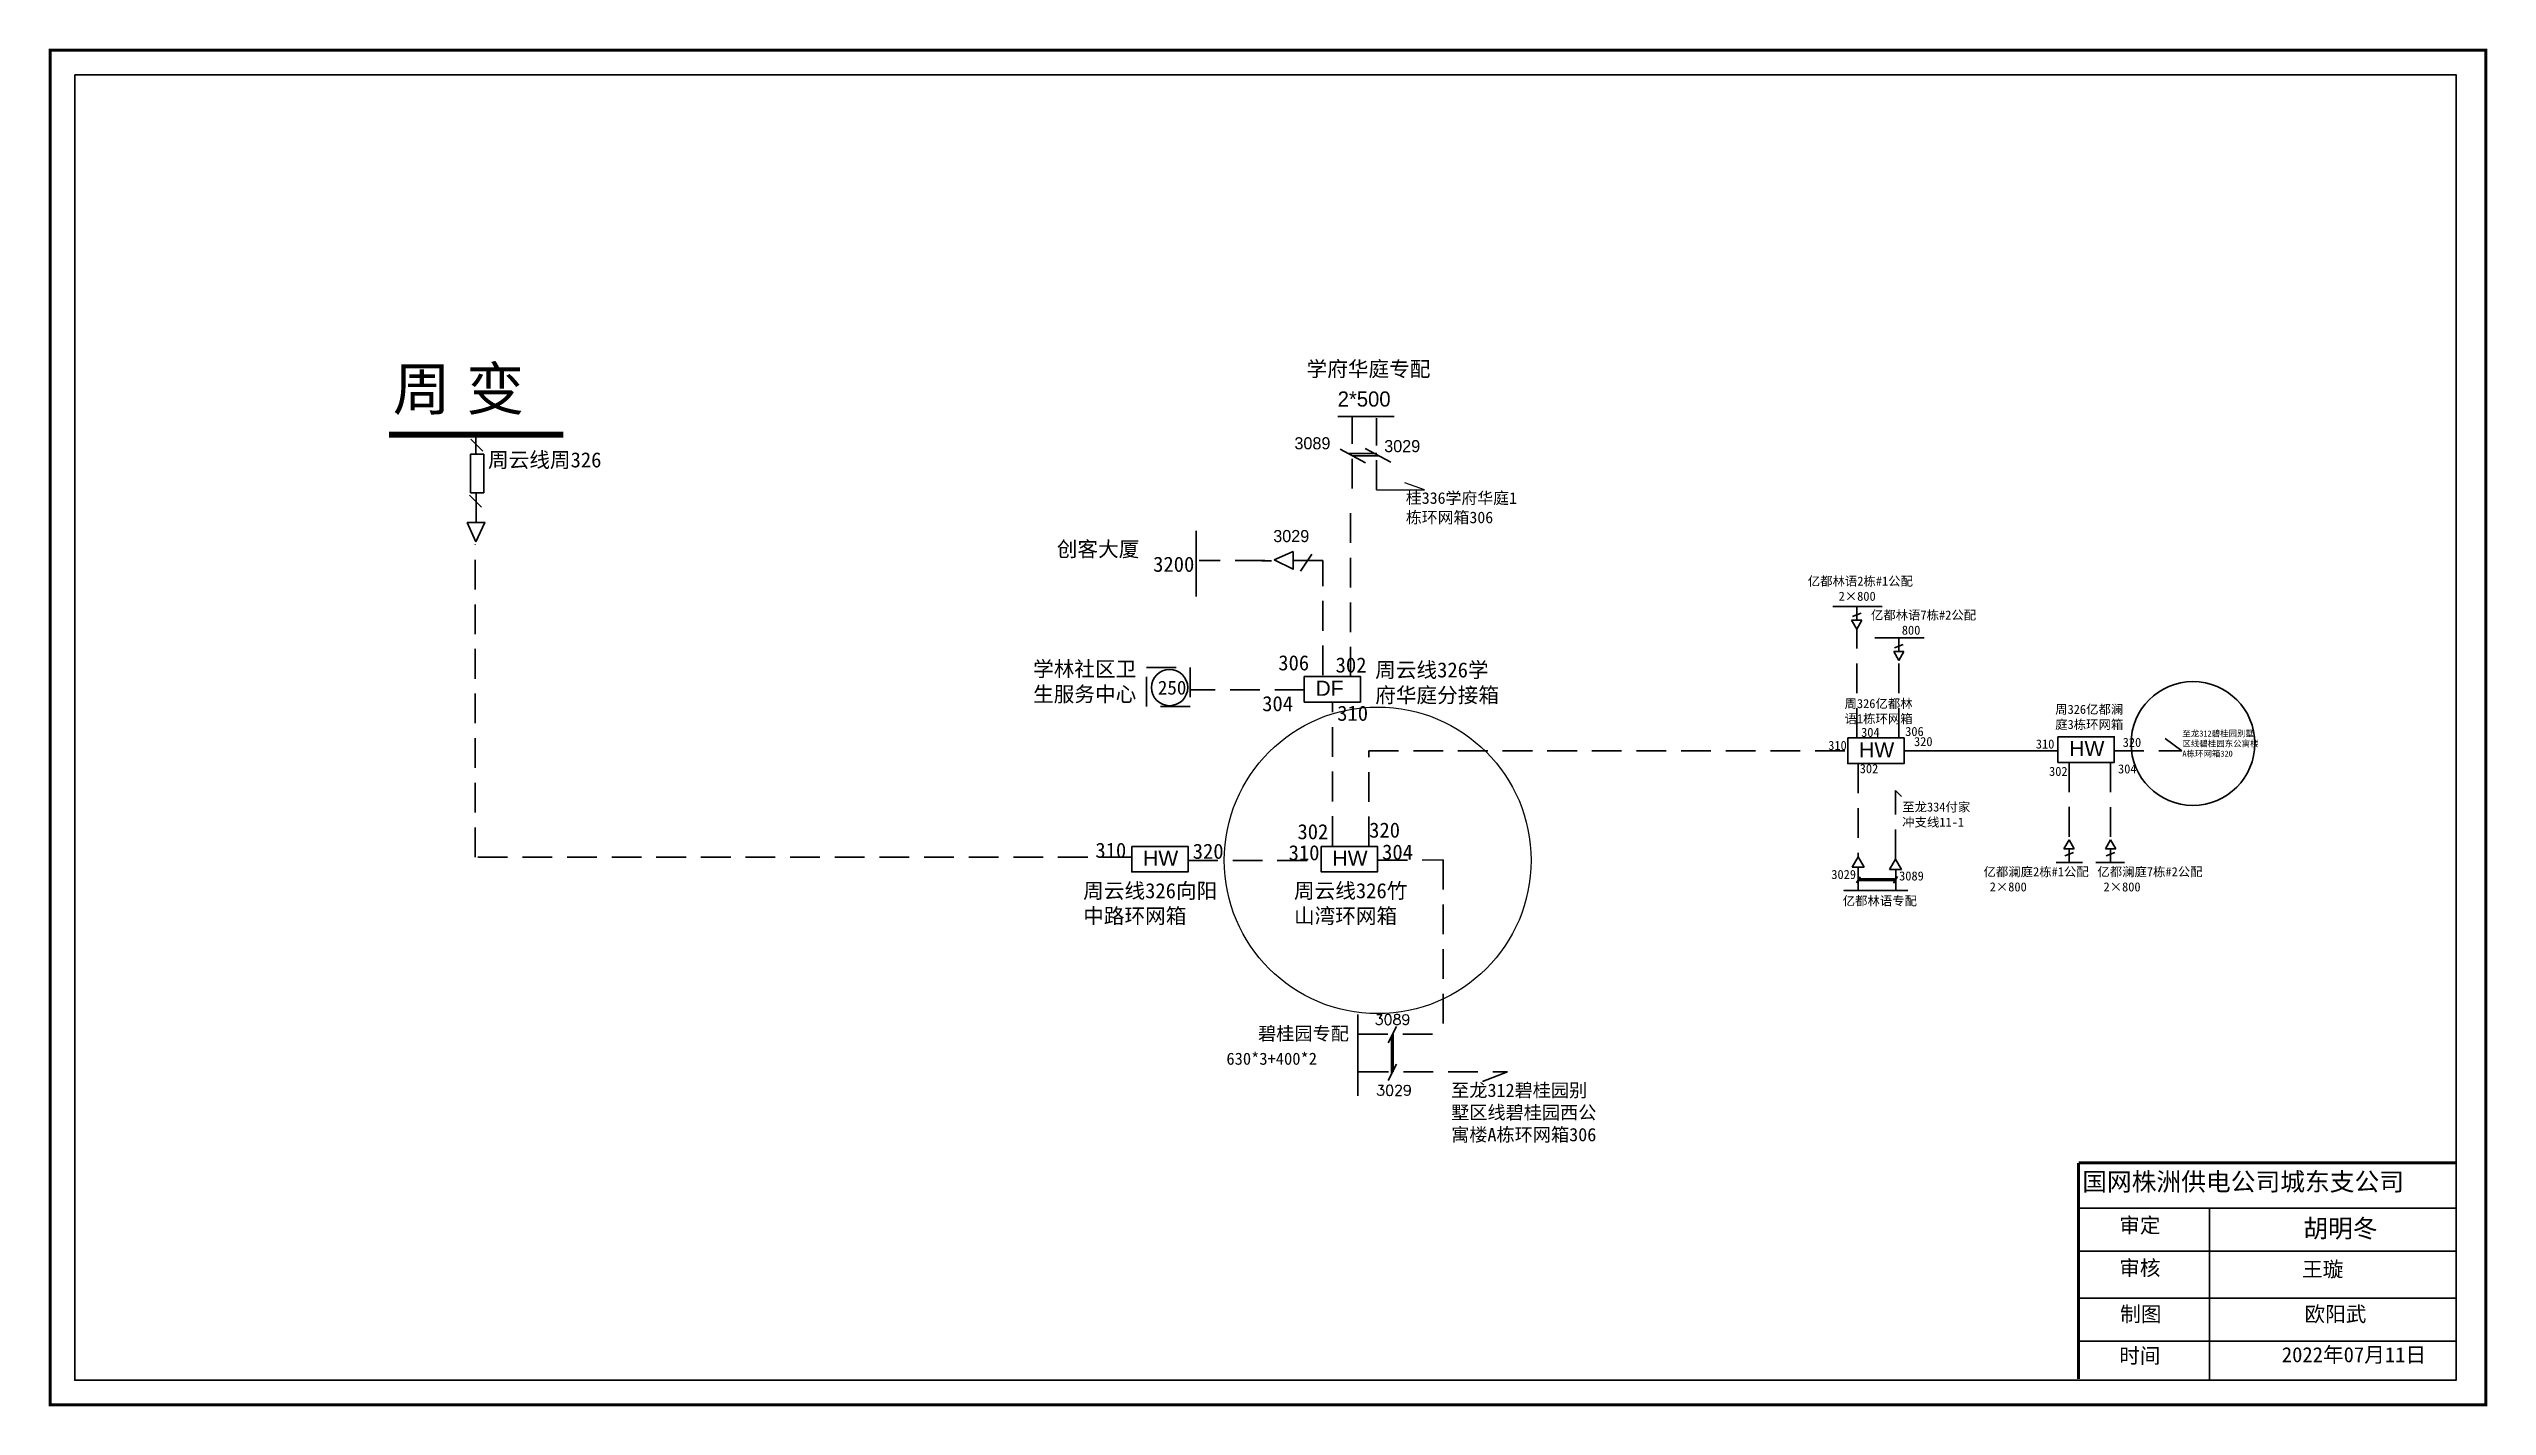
# Model space of a CAD drawing. Extents: x 0 to 403, y -1 to 224.
import ezdxf

# ---------------------------------------------------------------- set-up
doc = ezdxf.new("R2010")
doc.units = 0
doc.header["$LTSCALE"] = 0.774411
doc.linetypes.add('ACAD_ISO02W100', pattern=[15, 12, -3])
doc.linetypes.add('DASHED2', pattern=[9.525, 6.35, -3.175])
doc.layers.get('0').update_dxf_attribs({"linetype": 'CONTINUOUS'})
doc.layers.add('MiniCADLayer', color=7, linetype='CONTINUOUS', lineweight=20)
doc.layers.add('MiniCADViewLayer', color=7, linetype='CONTINUOUS')
doc.layers.add('OUTSIDE', color=2, linetype='CONTINUOUS')
doc.styles.add('hztxt_txtstyle_2.00_0_0', font='', dxfattribs={"height": 2, "bigfont": 'hztxt.shx'})
doc.styles.add('hztxt_txtstyle_2.50_0_0', font='', dxfattribs={"height": 2.5, "bigfont": 'hztxt.shx'})
doc.styles.add('KaiTi_GB2312_txtstyle_3.00_0_0', font='simsun.ttc', dxfattribs={"height": 3})
doc.styles.add('SimSun_txtstyle_2.50_0_0', font='simsun.ttc', dxfattribs={"height": 2.5})
doc.styles.get("Standard").update_dxf_attribs({"font": '', "height": 2.5})
doc.styles.add('STYLE1', font='txt.shx', dxfattribs={"height": 2.6})
doc.styles.add('字体', font='simkai_0.ttf', dxfattribs={"height": 2.5})
doc.styles.get('hztxt_txtstyle_2.00_0_0').set_extended_font_data('hztxt')
doc.styles.get('hztxt_txtstyle_2.50_0_0').set_extended_font_data('hztxt')
doc.styles.get('Standard').set_extended_font_data('SimSun')

msp = doc.modelspace()

# ---------------------------------------------------------------- linework, layer by layer
at = {"color": 0, "linetype": 'Continuous'}
for p, q in [((221.96, 163.04), (212.64, 163.04)), ((217.24, 155.36), (213.03, 157.62)), ((221.38, 155.48), (217.18, 157.74)), ((219.1, 156.9), (214.38, 156.9)), ((219.48, 156.53), (215.07, 156.53)), ((215.96, 64.14), (215.96, 50.68))]:
    msp.add_line(p, q, dxfattribs=at)
at = {"linetype": 'DASHED2'}
for p, q in [((214.99, 151.11), (214.99, 162.97)), ((219.01, 150.87), (219.01, 162.74)), ((70.09, 90.16), (70.09, 141.83)), ((200.57, 139.19), (189.7, 139.19)), ((210.15, 139.19), (205.23, 139.19)), ((210.15, 120.22), (210.15, 139.19)), ((352.11, 107.71), (349.35, 109.75)), ((340.93, 107.71), (352.11, 107.71)), ((178.69, 90.16), (70.09, 90.16)), ((187.89, 89.62), (209.75, 89.62)), ((219.23, 89.63), (230.06, 89.7))]:
    msp.add_line(p, q, dxfattribs=at)
at = {"linetype": 'Continuous'}
for p, q in [((71.34, 157.28), (69.36, 159.26)), ((71.12, 148.05), (69.14, 150.03)), ((70.24, 150.38), (70.23, 145.47)), ((222.35, 62.18), (220.94, 59.47)), ((221.52, 60.55), (221.52, 54.34)), ((221.8, 60.89), (221.8, 54.68)), ((222.35, 55.91), (220.94, 53.21)), ((240.69, 54.66), (236.56, 53.08)), ((335.09, 32.1), (397.45, 32.1)), ((356.73, 32.09), (356.73, 3.76)), ((335.09, 25), (397.45, 25)), ((335.09, 17.25), (397.45, 17.25)), ((335.09, 10.14), (397.45, 10.14))]:
    msp.add_line(p, q, dxfattribs=at)
at = {"linetype": 'ACAD_ISO02W100'}
msp.add_line((70.2, 156.78), (70.2, 159.87), dxfattribs=at)
at = {"color": 0, "lineweight": -2}
for p, q in [((68.77, 145.47), (70.16, 142.32)), ((71.71, 145.47), (68.77, 145.47)), ((70.16, 142.32), (71.67, 145.47)), ((205.27, 140.69), (202.12, 139.3)), ((202.12, 139.3), (205.27, 137.78)), ((205.27, 137.74), (205.27, 140.69))]:
    msp.add_line(p, q, dxfattribs=at)
at = {"color": 0, "linetype": 'DASHED2'}
for p, q in [((214.75, 119.99), (214.75, 148.9)), ((207.14, 117.82), (188.31, 117.82)), ((211.74, 92), (211.74, 115.8)), ((230.06, 89.7), (230.07, 60.86)), ((216, 60.86), (230.07, 60.86)), ((216.12, 54.66), (240.69, 54.66))]:
    msp.add_line(p, q, dxfattribs=at)
for p, q in [((189.22, 144.11), (189.22, 133.24)), ((200.1, 139.14), (201.66, 139.14)), ((208.34, 140.23), (206.47, 137.43))]:
    msp.add_line(p, q)
at = {"linetype": 'Continuous', "const_width": 0.5}
msp.add_lwpolyline([(-0.15, 223.58), (402.35, 223.58), (402.35, -0.39), (-0.15, -0.39)], close=True, dxfattribs=at)
at = {"linetype": 'Continuous'}
msp.add_lwpolyline([(3.9, 219.53), (397.45, 219.53), (397.45, 3.66), (3.9, 3.66)], close=True, dxfattribs=at)
for points, const_width in [([(84.65, 160.02), (55.83, 160)], 1), ([(335.05, 39.61), (335.05, 3.88)], 0.5), ([(335.09, 39.61), (397.45, 39.61)], 0.5)]:
    msp.add_lwpolyline(points, dxfattribs=dict(at, const_width=const_width))
at = {"linetype": 'ACAD_ISO02W100'}
msp.add_lwpolyline([(71.53, 150.38), (69.32, 150.38), (69.32, 156.78), (71.53, 156.78)], close=True, dxfattribs=at)
for points in [[(294.44, 131.62), (302.58, 131.62)], [(301.39, 126.44), (309.54, 126.44)], [(335.7, 89.26), (331.36, 89.26)], [(342.65, 89.25), (337.92, 89.25)], [(298.64, 88.49), (298.64, 84.62), (296.29, 84.62), (306.85, 84.62)], [(298.38, 85.9), (298.99, 86.92)], [(298.64, 86.56), (304.84, 86.56)], [(298.64, 86.28), (304.84, 86.28)], [(304.47, 85.87), (305.16, 86.95)], [(304.84, 84.62), (304.84, 88.12)]]:
    msp.add_lwpolyline(points)
at = {"linetype": 'DASHED2'}
for points in [[(298.4, 127.86), (299.25, 129.33), (297.55, 129.33)], [(305.36, 122.68), (306.21, 124.15), (304.51, 124.15)], [(333.49, 93.02), (332.64, 91.55), (334.34, 91.55)], [(340.35, 93.01), (339.5, 91.54), (341.2, 91.54)], [(298.64, 90.19), (297.66, 88.49), (299.61, 88.49)], [(304.81, 89.81), (303.83, 88.12), (305.79, 88.12)]]:
    msp.add_lwpolyline(points, close=True, dxfattribs=at)
for points in [[(297.69, 129.96), (299.12, 130.5)], [(298.4, 129.33), (298.4, 131.59)], [(298.4, 109.89), (298.4, 127.86)], [(304.64, 124.78), (306.07, 125.32)], [(305.36, 124.15), (305.36, 126.41)], [(305.36, 109.87), (305.36, 122.68)], [(217.75, 91.94), (217.75, 107.76), (296.89, 107.76)], [(298.64, 105.63), (298.64, 90.19)], [(333.49, 105.83), (333.49, 93.02)], [(340.35, 105.82), (340.35, 93.01)], [(304.81, 89.81), (304.81, 101.17), (305.8, 100.16)], [(334.21, 90.91), (332.78, 90.38)], [(333.49, 91.55), (333.49, 89.29)], [(341.06, 90.9), (339.64, 90.37)], [(340.35, 91.54), (340.35, 89.28)]]:
    msp.add_lwpolyline(points, dxfattribs=at)
at = {"color": 0, "linetype": 'DASHED2'}
msp.add_lwpolyline([(181.02, 121.54), (188.26, 121.54), (188.26, 115.05), (181.02, 115.05)], close=True, dxfattribs=at)
at = {"color": 0, "linetype": 'Continuous'}
for points in [[(207.09, 120.04), (216.39, 120.04), (216.39, 115.8), (207.09, 115.8)], [(296.93, 109.87), (306.22, 109.87), (306.22, 105.63), (296.93, 105.63)], [(331.66, 110.06), (340.95, 110.06), (340.95, 105.83), (331.66, 105.83)], [(178.59, 91.94), (187.89, 91.94), (187.89, 87.71), (178.59, 87.71)], [(209.89, 91.94), (219.18, 91.94), (219.18, 87.71), (209.89, 87.71)]]:
    msp.add_lwpolyline(points, close=True, dxfattribs=at)
at = {"color": 0}
msp.add_circle((184.84, 118.2), 3, dxfattribs=at)
at = {"color": 1}
msp.add_circle((353.97, 108.95), 10.23, dxfattribs=at)
at = {"color": 12, "linetype": 'Continuous', "lineweight": 0, "ltscale": 1.380423, "true_color": 0xc00000}
msp.add_circle((219.23, 89.63), 25.35, dxfattribs=at)
at = {"layer": 'MiniCADLayer', "color": 7, "linetype": 'Continuous', "ltscale": 0.82029}
for p, q in [((219.01, 150.87), (226.98, 150.87)), ((226.98, 150.87), (223.7, 152.06))]:
    msp.add_line(p, q, dxfattribs=at)
at = {"layer": 'MiniCADViewLayer', "color": 0}
msp.add_line((306.22, 107.75), (331.48, 107.75), dxfattribs=at)

# ---------------------------------------------------------------- texts
at = {"linetype": 'Continuous', "attachment_point": 1}
for s, insert, char_height, width, style in [('{\\f\uffbfﾬￌﾣﾤ_GB2312|b0|i0|c134|p49;周 变}', (56.46, 171.1), 7, 46.6545, '字体'), ('{\\fSimSun|b0|i0|c134|p2;周云线周326}', (72.2, 157.1), 2.5, 22.8827, '字体'), ('{\\fSimSun|b0|i0|c134|p2;桂}336{\\fSimSun|b0|i0|c134|p2;学府华庭}1{\\fSimSun|b0|i0|c134|p2;栋环网箱306}', (223.89, 150.5), 1.9238, 20.3914, '字体'), ('欧阳武', (372.4, 15.86), 2.5, 23.4615, 'SimSun_txtstyle_2.50_0_0')]:
    msp.add_mtext(s, dxfattribs=dict(at, insert=insert, char_height=char_height, width=width, style=style))
at = {"color": 0, "char_height": 2.5, "attachment_point": 1, "style": '字体'}
for s, insert, width in [('{\\fSimSun|b0|i0|c134|p2;学府华庭专配}', (207.48, 172.13), 25.016), ('{\\fSimSun|b0|i0|c134|p2;创客大厦}', (166.2, 142.35), 15.2816), ('3200', (182.12, 139.84), 17.1812), ('学林社区卫生服务中心', (162.28, 122.53), 19.4543), ('306', (202.8, 123.54), 17.1812), ('302', (212.28, 123.18), 17.1812), ('\\pt20;周云线326学府华庭分接箱', (218.82, 122.37), 22.0556), ('{\\fArial|b0|i0|c204|p32;DF}', (208.95, 119.33), 16.4292), ('304', (200.14, 116.79), 17.1812), ('310', (212.54, 115.2), 17.1812), ('{\\fSimSun|b0|i0|c134|p2;302}', (205.97, 95.62), 17.1812), ('{\\fSimSun|b0|i0|c134|p2;320}', (217.82, 95.88), 17.1812), ('{\\fSimSun|b0|i0|c134|p2;304}', (219.96, 92.25), 17.1812)]:
    msp.add_mtext(s, dxfattribs=dict(at, insert=insert, width=width))
at = {"attachment_point": 1}
for s, insert, char_height, width, style in [('2*500', (212.62, 167.16), 2.5, 16.4292, 'hztxt_txtstyle_2.50_0_0'), ('\\pt12;{\\fSimSun|b0|i0|c134|p2;亿都林语2栋#1公配\\P     2×800}', (290.31, 136.55), 1.5, 18.4884, '字体'), ('\\pt12;{\\fSimSun|b0|i0|c134|p2;亿都林语7栋#2公配\\P     800}', (300.75, 130.94), 1.5, 18.4884, '字体'), ('\\pt12;{\\fSimSun|b0|i0|c134|p2;周326亿都林语1栋环网箱}', (296.39, 116.3), 1.5, 12.7699, '字体'), ('{\\fSimSun|b0|i0|c134|p2;310}', (293.69, 109.38), 1.5, 17.1812, '字体'), ('{\\fArial|b0|i0|c0|p32;HW}', (298.79, 109.16), 2.5, 16.4292, '字体'), ('{\\fSimSun|b0|i0|c134|p2;304}', (299.13, 111.54), 1.5, 17.1812, '字体'), ('{\\fSimSun|b0|i0|c134|p2;306}', (306.41, 111.69), 1.5, 17.1812, '字体'), ('{\\fArial|b0|i0|c0|p32;HW}', (333.52, 109.36), 2.5, 16.4292, '字体'), ('{\\fSimSun|b0|i0|c134|p2;302}', (298.9, 105.54), 1.5, 17.1812, '字体'), ('\\pt12;{\\fSimSun|b0|i0|c134|p2;至龙334付家冲支线11-1}', (305.92, 99.2), 1.5, 12.7699, '字体'), ('310', (172.57, 92.54), 2.5, 17.1812, '字体'), ('{\\fArial|b0|i0|c0|p32;HW}', (180.45, 91.24), 2.5, 16.4292, '字体'), ('320', (188.66, 92.38), 2.5, 17.1812, '字体'), ('{\\fSimSun|b0|i0|c134|p2;310}', (204.51, 92.14), 2.5, 17.1812, '字体'), ('{\\fArial|b0|i0|c0|p32;HW}', (211.75, 91.24), 2.5, 16.4292, '字体'), ('\\pt20;{\\fSimSun|b0|i0|c134|p2;周云线}326{\\fSimSun|b0|i0|c134|p2;向阳中路环网箱}', (170.56, 85.86), 2.5, 23.3056, '字体'), ('\\pt20;{\\fSimSun|b0|i0|c134|p2;周云线326竹山湾环网箱}', (205.4, 85.86), 2.5, 22.0556, '字体'), ('{\\fSimSun|b0|i0|c134|p2;3029}', (294.2, 88.04), 1.5, 17.1812, '字体'), ('{\\fSimSun|b0|i0|c134|p2;3089}', (305.41, 87.8), 1.5, 17.1812, '字体'), ('\\pt12;{\\fSimSun|b0|i0|c134|p2;亿都林语专配\\P    }', (296.08, 83.68), 1.5, 13.5756, '字体')]:
    msp.add_mtext(s, dxfattribs=dict(at, insert=insert, char_height=char_height, width=width, style=style))
at = {"color": 0, "insert": (182.91, 119.33), "char_height": 2.3, "width": 4.8377, "attachment_point": 1}
msp.add_mtext('250', dxfattribs=at)
at = {"color": 7, "true_color": 0xffffff, "char_height": 1.5, "attachment_point": 1, "style": '字体'}
for s, insert, width in [('\\pt12;{\\fSimSun|b0|i0|c134|p2;周326亿都澜庭3栋环网箱}', (331.2, 115.35), 12.7699), ('{\\fSimSun|b0|i0|c134|p2;320}', (307.87, 110.02), 17.1812), ('{\\fSimSun|b0|i0|c134|p2;310}', (328, 109.61), 17.1812), ('{\\fSimSun|b0|i0|c134|p2;320}', (342.36, 109.89), 17.1812), ('{\\fSimSun|b0|i0|c134|p2;302}', (330.19, 105.09), 17.1812), ('{\\fSimSun|b0|i0|c134|p2;304}', (341.58, 105.5), 17.1812), ('\\pt12;{\\fSimSun|b0|i0|c134|p2;亿都澜庭2栋#1公配\\P 2×800}', (319.36, 88.49), 18.4884), ('\\pt8;{\\fSimSun|b0|i0|c134|p2;亿都澜庭7栋#2公配}\\P\\pt8;{\\fSimSun|b0|i0|c134|p2; 2×800}', (338.17, 88.49), 18.4884)]:
    msp.add_mtext(s, dxfattribs=dict(at, insert=insert, width=width))
at = {"color": 0, "linetype": 'Continuous', "insert": (352.22, 111.1), "char_height": 1, "width": 13.1827, "attachment_point": 1, "style": '字体'}
msp.add_mtext('{\\fSimSun|b0|i0|c134|p2;至龙}312{\\fSimSun|b0|i0|c134|p2;碧桂园别墅区线碧桂园东公寓楼A栋环网箱320}', dxfattribs=at)
at = {"color": 0, "lineweight": -2, "attachment_point": 1}
for s, insert, char_height, width in [('碧桂园专配', (199.46, 62.09), 2.2, 44.9588), ('{\\fKaiTi_GB2312|b0|i0|c134|p49;630*3+400*2}', (194.23, 57.83), 2, 44.9588), ('至龙312碧桂园别墅区线碧桂园西公寓楼A栋环网箱306', (231.37, 52.71), 2.2, 24.9901)]:
    msp.add_mtext(s, dxfattribs=dict(at, insert=insert, char_height=char_height, width=width))
at = {"color": 7, "linetype": 'Continuous', "attachment_point": 1}
for s, insert, char_height, width, style in [('国网株洲供电公司城东支公司', (335.66, 38), 3, 82.0179, 'KaiTi_GB2312_txtstyle_3.00_0_0'), ('胡明冬', (372.21, 30.27), 3, 23.4615, 'KaiTi_GB2312_txtstyle_3.00_0_0'), ('2022年07月11日', (368.66, 9.14), 2.5, 25.9603, 'SimSun_txtstyle_2.50_0_0')]:
    msp.add_mtext(s, dxfattribs=dict(at, insert=insert, char_height=char_height, width=width, style=style))
at = {"linetype": 'Continuous', "char_height": 2.5, "width": 23.4615, "attachment_point": 1}
for s, insert in [('审定', (341.78, 30.54)), ('审核', (341.78, 23.48)), ('制图', (341.95, 15.86)), ('时间', (341.78, 8.97))]:
    msp.add_mtext(s, dxfattribs=dict(at, insert=insert))
at = {"color": 7, "linetype": 'Continuous', "true_color": 0xffffff, "insert": (372, 23.27), "char_height": 2.5, "width": 23.4615, "attachment_point": 1}
msp.add_mtext('王璇', dxfattribs=at)
at = {"layer": 'MiniCADLayer', "color": 7, "ltscale": 0.91098, "char_height": 2, "attachment_point": 1, "style": 'hztxt_txtstyle_2.00_0_0'}
for s, insert in [('3089', (205.47, 159.59)), ('3029', (220.31, 159.12)), ('3029', (201.97, 144.25))]:
    msp.add_mtext(s, dxfattribs=dict(at, insert=insert))
at = {"layer": 'OUTSIDE', "color": 0, "char_height": 1.72, "width": 12.3925, "attachment_point": 1, "style": 'STYLE1'}
for s, insert in [('3089', (218.74, 64.16)), ('3029', (218.98, 52.46))]:
    msp.add_mtext(s, dxfattribs=dict(at, insert=insert))

doc.saveas('drawing.dxf')
